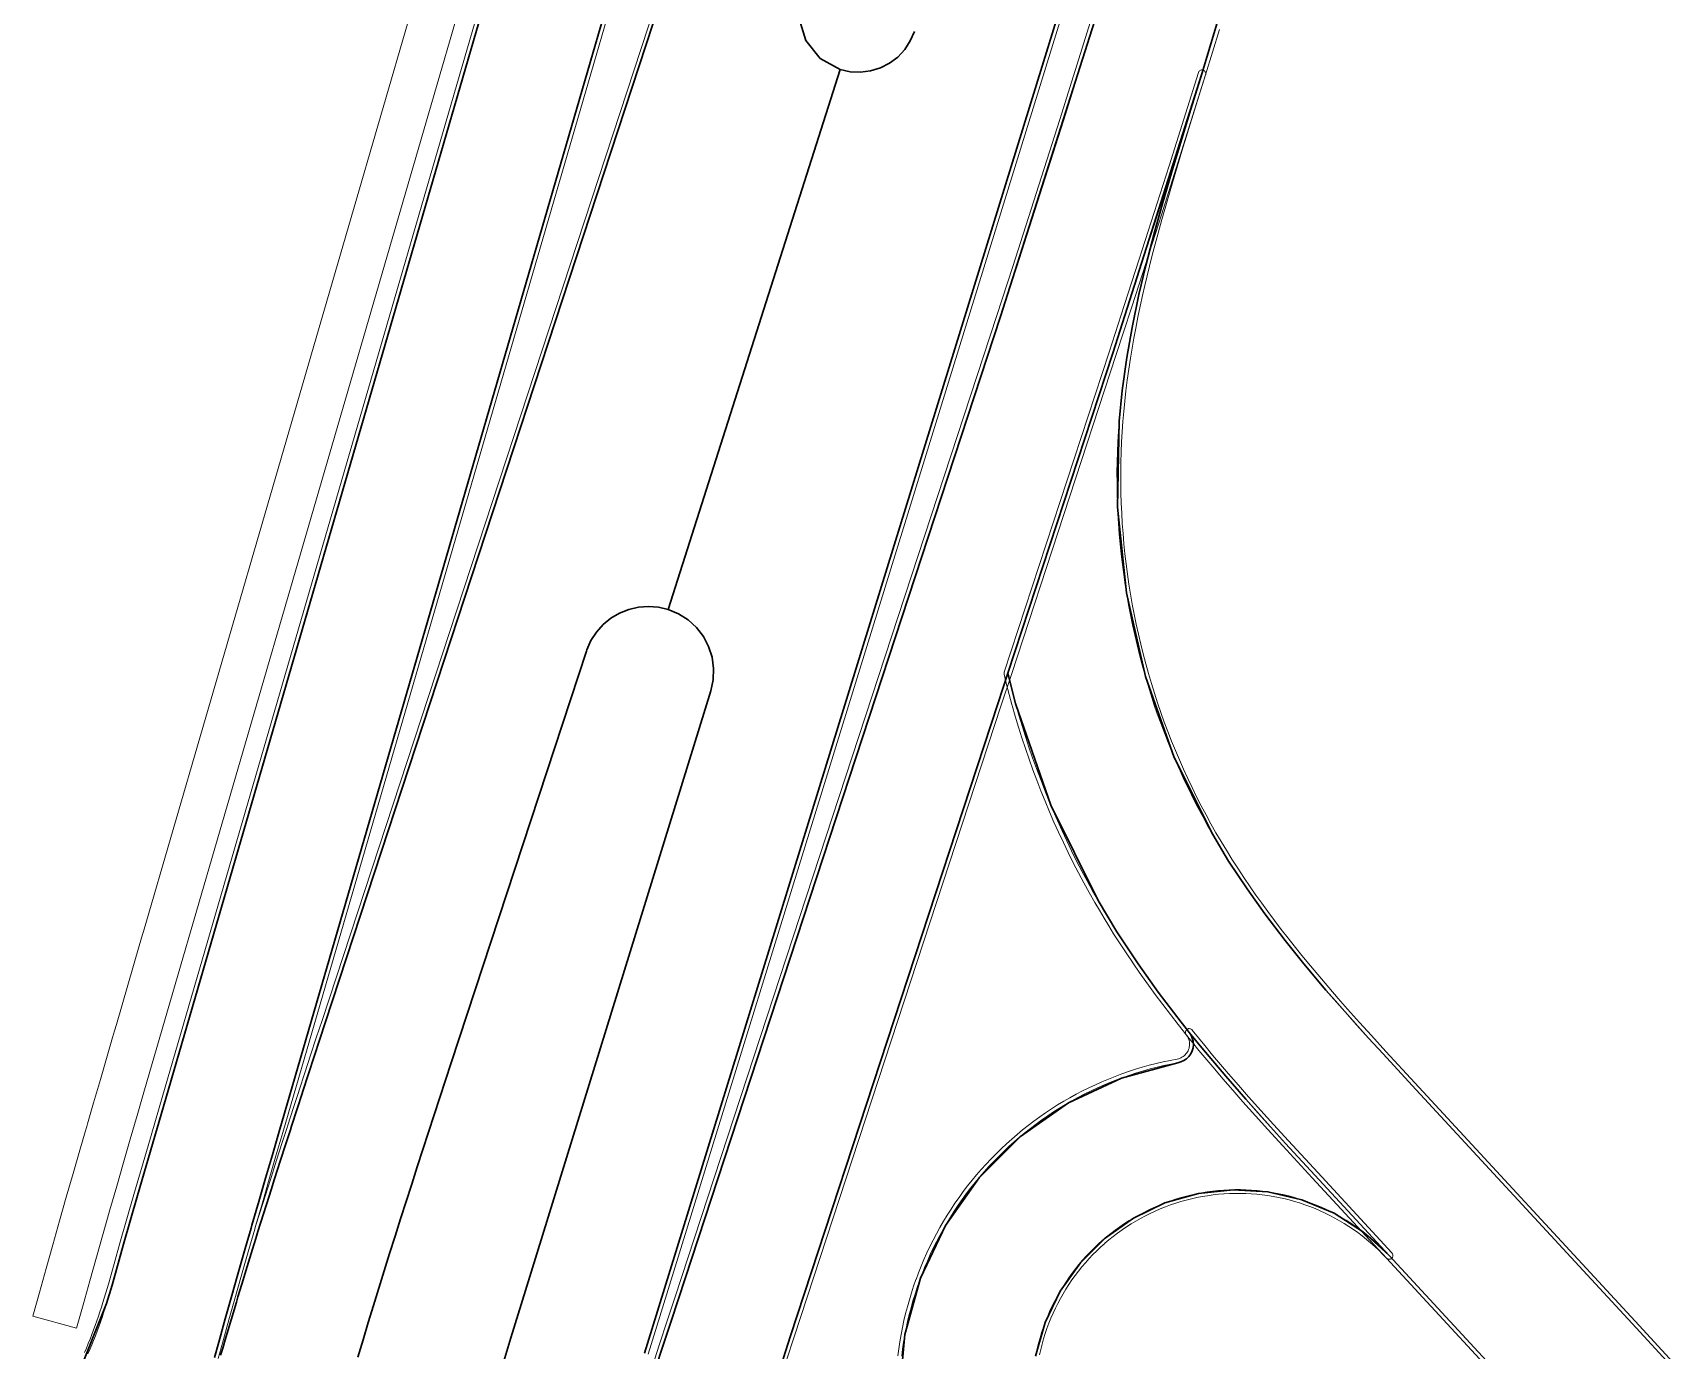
# Model space of a CAD drawing. Header units: metres. Extents: x 105145 to 106173, y 111785 to 118130.
# Drawn here: x 105337.7 to 105424.5, y 112932.1 to 113001.8 of the extents above; entities that cross this region are included whole.
import ezdxf

# ---------------------------------------------------------------- set-up
doc = ezdxf.new("R2010")
doc.units = ezdxf.units.M
for name, color, linetype, lineweight in [('10-PAV-CALZADA-BRT', 12, 'CONTINUOUS', 30), ('10-PAV-CALZADA-MIXTA', 8, 'CONTINUOUS', 30), ('10-PAV-CICLORUTA', 76, 'CONTINUOUS', 18), ('10-PAV-SARDINEL', 252, 'CONTINUOUS', 13)]:
    doc.layers.add(name, color=color, linetype=linetype, lineweight=lineweight)

msp = doc.modelspace()

# ---------------------------------------------------------------- linework, layer by layer
at = {"layer": '10-PAV-CALZADA-BRT'}
for points in [[(105401.2271, 113032.9051), (105370.4371, 112933.1659), (105370.0521, 112931.9185)], [(105347.6168, 112931.7986), (105347.7257, 112932.1756), (105347.8901, 112932.7404), (105348.1666, 112933.6808), (105348.4462, 112934.6194), (105348.529, 112934.8957), (105348.7286, 112935.5564), (105349.0136, 112936.492), (105349.3009, 112937.426), (105349.4742, 112937.9859), (105349.5904, 112938.3587), (105349.882, 112939.2898), (105350.1756, 112940.2198), (105350.2807, 112940.5513), (105350.471, 112941.1484), (105350.7676, 112942.0758), (105351.0654, 112943.0023), (105351.3044, 112943.7427), (105351.3644, 112943.9275), (105351.6646, 112944.8516), (105351.9254, 112945.6533), (105351.9646, 112945.7734), (105352.2663, 112946.6959), (105352.5679, 112947.6177), (105352.8693, 112948.5388), (105353.1707, 112949.4592), (105374.177, 113013.5211)], [(105378.2257, 113002.557), (105378.573, 113001.3971), (105379.3341, 113000.4555), (105380.3953, 112999.8725), (105371.2961, 112971.2841), (105370.7831, 112971.4051), (105370.2576, 112971.4466), (105369.7278, 112971.4072), (105369.2103, 112971.2869), (105368.7174, 112971.0888), (105368.2607, 112970.8173), (105367.8511, 112970.4791), (105367.4982, 112970.0819), (105367.2103, 112969.6354), (105366.9944, 112969.15), (105366.9679, 112969.0697), (105359.8223, 112947.2783), (105359.5211, 112946.3593), (105359.2201, 112945.4411), (105358.9199, 112944.5233), (105358.6203, 112943.6061), (105358.3213, 112942.6875), (105358.0237, 112941.7707), (105357.7275, 112940.8543), (105357.4329, 112939.9381), (105357.1399, 112939.0221), (105356.8487, 112938.1061), (105356.5597, 112937.1903), (105356.2729, 112936.2745), (105355.9883, 112935.3587), (105355.7065, 112934.4429), (105355.4277, 112933.5269), (105355.1515, 112932.6107), (105354.8787, 112931.6945)], [(105362.5923, 112931.4795), (105362.9775, 112932.7309), (105363.3629, 112933.9811), (105363.7485, 112935.2305), (105373.5483, 112966.9753), (105373.6746, 112967.5604), (105373.698, 112968.1585), (105373.6177, 112968.7516), (105373.4362, 112969.322), (105373.1589, 112969.8525), (105372.7942, 112970.3271), (105372.353, 112970.7316), (105371.8486, 112971.0538), (105371.2961, 112971.2841), (105380.3953, 112999.8725), (105380.9253, 112999.7532), (105381.468, 112999.7273), (105382.0069, 112999.7955), (105382.526, 112999.9557), (105383.0097, 113000.2031), (105383.4433, 113000.5304), (105383.8139, 113000.9276), (105384.1103, 113001.3829), (105384.3237, 113001.8825)]]:
    msp.add_lwpolyline(points, dxfattribs=at)
at = {"layer": '10-PAV-CALZADA-MIXTA'}
for points in [[(105340.049, 112930.6936), (105341.5751, 112934.5403), (105341.8705, 112935.5135), (105342.4811, 112937.6753), (105343.2223, 112940.2619), (105344.71, 112945.3964), (105387.8761, 113093.8475)], [(105393.8736, 113092.0889), (105350.7113, 112943.6511), (105350.3514, 112942.412), (105349.9916, 112941.1728), (105349.6328, 112939.9333), (105349.2746, 112938.6938), (105349.227, 112938.5286), (105348.9179, 112937.4538), (105348.5632, 112936.2131), (105348.4926, 112935.9649), (105348.2112, 112934.9719), (105347.8616, 112933.7298), (105347.5148, 112932.487), (105347.293, 112931.6855)], [(105405.3055, 113018.8683), (105399.5431, 112999.6449), (105394.8191, 112984.8429), (105389.2683, 112967.9033), (105388.7361, 112966.2791), (105377.7767, 112932.8337), (105377.3755, 112931.6091)], [(105370.6335, 112931.1005), (105371.0343, 112932.3271), (105371.4357, 112933.5533), (105371.8373, 112934.7795), (105388.8797, 112986.7891), (105394.24, 113003.65)], [(105417.3825, 112928.4941), (105409.4505, 112937.0799), (105405.5191, 112941.3353), (105403.9693, 112943.0179), (105403.1769, 112943.8857), (105401.8603, 112945.3543), (105400.7981, 112946.5715), (105399.5363, 112948.0707), (105398.8682, 112948.8938), (105398.7095, 112949.0936), (105398.4375, 112949.4373), (105397.2327, 112951.0207), (105396.1599, 112952.5263), (105395.0395, 112954.2241), (105394.0427, 112955.8757), (105391.5419, 112960.9301), (105389.6929, 112966.2575), (105389.6799, 112966.2995), (105389.2683, 112967.9033), (105394.8191, 112984.8429), (105399.5431, 112999.6449), (105398.9629, 112997.7741), (105398.2947, 112995.6081), (105397.9655, 112994.5237), (105397.4329, 112992.7115), (105397.0265, 112991.2561), (105396.5699, 112989.5011), (105396.2049, 112987.9571), (105395.8419, 112986.2135), (105395.5617, 112984.6191), (105395.3189, 112982.8729), (105395.1589, 112981.2439), (105395.081, 112976.6934), (105395.5477, 112972.1663), (105396.5523, 112967.7274), (105398.0803, 112963.4404), (105400.1099, 112959.3669), (105400.9557, 112957.9655), (105401.9267, 112956.4941), (105402.8661, 112955.1757), (105403.9445, 112953.7585), (105404.9387, 112952.5219), (105406.1063, 112951.1345), (105407.0999, 112949.9961), (105408.3609, 112948.5897), (105409.1249, 112947.7527), (105410.6607, 112946.0855), (105422.5241, 112933.2443), (105424.3315, 112931.2837)], [(105383.5323, 112929.8109), (105383.8267, 112932.8912), (105384.6467, 112935.8749), (105385.9678, 112938.673), (105387.7506, 112941.2021), (105389.942, 112943.3867), (105392.4765, 112945.1617), (105395.2787, 112946.4741), (105398.2649, 112947.2849), (105398.4309, 112947.3299), (105398.5868, 112947.4027), (105398.7279, 112947.5012), (105398.85, 112947.6223), (105398.9496, 112947.7627), (105399.0236, 112947.918), (105399.07, 112948.0836), (105399.0872, 112948.2548), (105399.0749, 112948.4264), (105399.0333, 112948.5934), (105398.9637, 112948.7507), (105398.8682, 112948.8938), (105399.5363, 112948.0707), (105400.7981, 112946.5715), (105401.8603, 112945.3543), (105403.1769, 112943.8857), (105403.9693, 112943.0179), (105405.5191, 112941.3353), (105409.4505, 112937.0799), (105408.0855, 112938.3213), (105406.531, 112939.3152), (105404.8313, 112940.0331), (105403.035, 112940.4544), (105401.1933, 112940.5673), (105399.359, 112940.3684), (105397.5843, 112939.8635), (105395.9201, 112939.0669), (105394.4137, 112938.0014), (105393.1083, 112936.6975), (105392.0411, 112935.1924), (105391.2426, 112933.529), (105390.7357, 112931.7549)]]:
    msp.add_lwpolyline(points, dxfattribs=at)
at = {"layer": '10-PAV-CICLORUTA'}
msp.add_lwpolyline([(105370.9635, 113039.9817), (105343.5575, 112945.7309), (105343.1967, 112944.4897), (105342.8355, 112943.2463), (105342.4745, 112942.0005), (105342.1155, 112940.7565), (105341.7561, 112939.5065), (105341.3981, 112938.2541), (105341.0417, 112936.9987), (105340.6875, 112935.7405), (105340.3357, 112934.4793), (105339.9945, 112933.2437), (105337.6763, 112933.8653), (105338.0229, 112935.1211), (105338.3765, 112936.3883), (105338.7323, 112937.6517), (105339.0899, 112938.9115), (105339.4491, 112940.1679), (105339.8091, 112941.4209), (105340.1689, 112942.6663), (105340.4473, 112943.6273), (105340.5303, 112943.9141), (105340.5705, 112944.0523), (105340.8919, 112945.1589), (105341.2529, 112946.4009), (105341.9011, 112948.6299), (105342.0035, 112948.9823), (105342.0993, 112949.3115), (105343.3121, 112953.4827), (105343.4833, 112954.0711), (105343.5295, 112954.2305), (105368.6589, 113040.6519)], dxfattribs=at)
at = {"layer": '10-PAV-SARDINEL'}
for points in [[(105340.4106, 112931.9473), (105340.5115, 112932.1835), (105340.61, 112932.421), (105340.7059, 112932.6591), (105340.7994, 112932.8984), (105340.8906, 112933.1393), (105340.9789, 112933.3797), (105341.0649, 112933.6217), (105341.1484, 112933.8647), (105341.2294, 112934.1084), (105341.3078, 112934.353), (105341.3839, 112934.5989), (105341.6791, 112935.5715), (105341.9823, 112936.6491), (105342.2888, 112937.73), (105342.6582, 112939.0241), (105343.0302, 112940.3174), (105343.7728, 112942.8852), (105344.518, 112945.4522), (105387.6841, 113093.9033)], [(105387.8761, 113093.8475), (105344.71, 112945.3964), (105343.9649, 112942.8295), (105343.2223, 112940.2619), (105342.8505, 112938.969), (105342.4811, 112937.6753), (105342.1748, 112936.5947), (105341.8705, 112935.5135), (105341.5751, 112934.5403), (105341.4986, 112934.2929), (105341.4195, 112934.0464), (105341.3379, 112933.8006), (105341.2537, 112933.5557), (105341.167, 112933.3117), (105341.0778, 112933.0686), (105340.986, 112932.8265), (105340.8918, 112932.5853), (105340.795, 112932.3451), (105340.6958, 112932.1059), (105340.5941, 112931.8678)], [(105347.293, 112931.6855), (105347.5148, 112932.487), (105347.8616, 112933.7298), (105348.2112, 112934.9719), (105348.4926, 112935.9649), (105348.5632, 112936.2131), (105348.9179, 112937.4538), (105349.227, 112938.5286), (105349.2746, 112938.6938), (105349.6328, 112939.9333), (105349.9916, 112941.1728), (105350.3514, 112942.412), (105350.7113, 112943.6511), (105393.8736, 113092.0889)], [(105394.0656, 113092.0331), (105350.9034, 112943.5953), (105350.5435, 112942.3562), (105350.1837, 112941.1171), (105349.8249, 112939.8778), (105349.4668, 112938.6384), (105349.4192, 112938.4733), (105349.1102, 112937.3987), (105348.7556, 112936.1583), (105348.685, 112935.9103), (105348.4037, 112934.9176), (105348.0542, 112933.6758), (105347.7075, 112932.4335), (105347.4858, 112931.6323)], [(105370.0521, 112931.9185), (105370.4371, 112933.1659), (105401.2271, 113032.9051)], [(105401.4183, 113032.8463), (105370.6282, 112933.1069), (105370.2432, 112931.8596)], [(105347.4858, 112931.6323), (105347.7075, 112932.4335), (105348.0542, 112933.6758), (105348.4037, 112934.9176), (105348.685, 112935.9103), (105348.7556, 112936.1583), (105349.1102, 112937.3987), (105349.4192, 112938.4733), (105349.4482, 112938.5741), (105349.6912, 112939.3498), (105349.985, 112940.2801), (105350.0901, 112940.6119), (105350.2805, 112941.2092), (105350.5772, 112942.1369), (105350.8751, 112943.0636), (105351.1142, 112943.8043), (105351.1742, 112943.9893), (105351.4744, 112944.9135), (105351.7353, 112945.7153), (105351.7745, 112945.8356), (105352.0762, 112946.7581), (105352.3778, 112947.6799), (105352.6792, 112948.601), (105352.9807, 112949.5215), (105373.987, 113013.5834)], [(105374.177, 113013.5211), (105353.1707, 112949.4592), (105352.8693, 112948.5388), (105352.5679, 112947.6177), (105352.2663, 112946.6959), (105351.9646, 112945.7734), (105351.9254, 112945.6533), (105351.6646, 112944.8516), (105351.3644, 112943.9275), (105351.3044, 112943.7427), (105351.0654, 112943.0023), (105350.7676, 112942.0758), (105350.471, 112941.1484), (105350.2807, 112940.5513), (105350.1756, 112940.2198), (105349.882, 112939.2898), (105349.5904, 112938.3587), (105349.4742, 112937.9859), (105349.3009, 112937.426), (105349.0136, 112936.492), (105348.7286, 112935.5564), (105348.529, 112934.8957), (105348.4462, 112934.6194), (105348.1666, 112933.6808), (105347.8901, 112932.7404), (105347.7257, 112932.1756), (105347.6168, 112931.7986)], [(105370.4434, 112931.1625), (105370.8442, 112932.3893), (105371.2456, 112933.6155), (105371.6472, 112934.8418), (105388.6896, 112986.8513), (105389.5336, 112989.4387), (105390.3704, 112992.0282), (105391.2002, 112994.62), (105392.0229, 112997.2141), (105392.8386, 112999.8104), (105393.6472, 113002.4089)], [(105393.8382, 113002.3497), (105393.0295, 112999.7507), (105392.2136, 112997.1538), (105391.3907, 112994.5593), (105390.5608, 112991.9669), (105389.7238, 112989.3769), (105388.8797, 112986.7891), (105371.8373, 112934.7795), (105371.4357, 112933.5533), (105371.0343, 112932.3271), (105370.6335, 112931.1005)], [(105377.3755, 112931.6091), (105377.7767, 112932.8337), (105388.7361, 112966.2791), (105389.2683, 112967.9033), (105394.8191, 112984.8429), (105395.6223, 112987.3048), (105396.4192, 112989.7688), (105397.2097, 112992.2348), (105397.9938, 112994.7028), (105398.7716, 112997.1729), (105399.5431, 112999.6449), (105400.2844, 113002.0415)], [(105400.4755, 113001.9827), (105399.7341, 112999.5856), (105398.9625, 112997.1131), (105398.1845, 112994.6425), (105397.4002, 112992.174), (105396.6096, 112989.7075), (105395.8125, 112987.2431), (105395.0092, 112984.7808), (105389.4584, 112967.841), (105388.9262, 112966.2168), (105377.9668, 112932.7714), (105377.5656, 112931.5469)], [(105417.2356, 112928.3585), (105409.3036, 112936.9442), (105405.3721, 112941.1997), (105403.8219, 112942.8827), (105403.0288, 112943.7513), (105402.3675, 112944.4846), (105401.7106, 112945.2217), (105401.1763, 112945.8295), (105400.6465, 112946.4412), (105400.2215, 112946.939), (105399.8, 112947.4397), (105399.382, 112947.9436), (105399.0455, 112948.355), (105398.7121, 112948.7689), (105398.5528, 112948.9694), (105398.2801, 112949.3139), (105397.8721, 112949.8392), (105397.4693, 112950.3686), (105397.0717, 112950.9021), (105396.7074, 112951.4017), (105396.3485, 112951.9054), (105395.9952, 112952.4129), (105395.72, 112952.8178), (105395.7078, 112952.8349), (105395.7002, 112952.8466), (105395.4246, 112953.2596), (105395.1455, 112953.6871), (105394.8705, 112954.1173), (105394.6138, 112954.528), (105394.3613, 112954.9414), (105394.1132, 112955.3574), (105393.8694, 112955.7759), (105393.5752, 112956.2951), (105393.288, 112956.818), (105393.0076, 112957.3446), (105392.7342, 112957.8749), (105392.4679, 112958.4088), (105392.2086, 112958.9461), (105391.9565, 112959.4868), (105391.7115, 112960.0308), (105391.4737, 112960.578), (105391.2431, 112961.1283), (105391.0198, 112961.6816), (105390.8039, 112962.2378), (105390.5952, 112962.7968), (105390.3941, 112963.3584), (105390.2003, 112963.9227), (105390.014, 112964.4895), (105389.8352, 112965.0587), (105389.664, 112965.6302), (105389.5018, 112966.1985), (105389.4888, 112966.2404), (105389.4868, 112966.2474), (105389.3427, 112966.7815), (105389.2049, 112967.3185), (105389.074, 112967.856), (105389.0693, 112967.8834), (105389.0684, 112967.9111), (105389.0714, 112967.9387), (105389.0782, 112967.9656), (105394.629, 112984.9051), (105395.4321, 112987.3666), (105396.2288, 112989.8301), (105397.0192, 112992.2956), (105397.8032, 112994.7632), (105398.5808, 112997.2327), (105399.3522, 112999.7043), (105399.3647, 112999.7352), (105399.3822, 112999.7636), (105399.4042, 112999.7888), (105399.4301, 112999.8099), (105399.4591, 112999.8264), (105399.4904, 112999.8378), (105399.5232, 112999.8439), (105399.5566, 112999.8444), (105399.5896, 112999.8394), (105399.6213, 112999.829), (105399.6508, 112999.8134), (105399.6773, 112999.7932), (105399.7001, 112999.7688), (105399.7185, 112999.741), (105399.7321, 112999.7105), (105399.7403, 112999.6782), (105399.7431, 112999.6449), (105399.7431, 112999.6449), (105399.7401, 112999.6102), (105399.7341, 112999.5855), (105399.154, 112997.715), (105398.486, 112995.5496), (105398.1571, 112994.4662), (105397.8884, 112993.562), (105397.6252, 112992.6564), (105397.4196, 112991.9308), (105397.2195, 112991.2037), (105397.0636, 112990.6212), (105396.9118, 112990.0375), (105396.764, 112989.4528), (105396.6386, 112988.9406), (105396.5173, 112988.4275), (105396.4001, 112987.9133), (105396.2736, 112987.3348), (105396.153, 112986.7555), (105396.0383, 112986.1757), (105395.9395, 112985.6474), (105395.8465, 112985.1181), (105395.7592, 112984.5878), (105395.6711, 112984.0093), (105395.5906, 112983.43), (105395.5175, 112982.8493), (105395.457, 112982.3101), (105395.4039, 112981.7695), (105395.3582, 112981.2274), (105395.3207, 112980.6918), (105395.2907, 112980.1524), (105395.2684, 112979.6136), (105395.2538, 112979.0743), (105395.2468, 112978.5339), (105395.2476, 112977.9957), (105395.2561, 112977.4568), (105395.2722, 112976.9175), (105395.2961, 112976.3788), (105395.3277, 112975.8398), (105395.3668, 112975.3026), (105395.4136, 112974.7656), (105395.468, 112974.2299), (105395.5304, 112973.6932), (105395.6002, 112973.1584), (105395.6776, 112972.6248), (105395.7628, 112972.0912), (105395.8551, 112971.5616), (105395.9555, 112971.0314), (105396.0633, 112970.5027), (105396.1785, 112969.9759), (105396.3013, 112969.4508), (105396.4313, 112968.9287), (105396.5693, 112968.4061), (105396.7143, 112967.887), (105396.8669, 112967.3698), (105397.0268, 112966.8547), (105397.1941, 112966.3418), (105397.3685, 112965.8318), (105397.5507, 112965.3231), (105397.7394, 112964.8187), (105397.9354, 112964.3167), (105398.1395, 112963.8158), (105398.3494, 112963.3205), (105398.5669, 112962.827), (105398.7911, 112962.3375), (105399.0229, 112961.8497), (105399.2613, 112961.366), (105399.5066, 112960.8857), (105399.7586, 112960.4093), (105400.0179, 112959.9355), (105400.2833, 112959.4666), (105400.5573, 112958.998), (105400.8378, 112958.5332), (105401.1246, 112958.0726), (105401.4407, 112957.5799), (105401.7629, 112957.0916), (105402.0914, 112956.6076), (105402.3984, 112956.1666), (105402.7104, 112955.7287), (105403.0271, 112955.2944), (105403.3806, 112954.8201), (105403.7389, 112954.3492), (105404.1019, 112953.8819), (105404.429, 112953.4684), (105404.7594, 112953.0574), (105405.0931, 112952.6491), (105405.4782, 112952.185), (105405.8665, 112951.7236), (105406.258, 112951.2649), (105406.7517, 112950.695), (105407.2497, 112950.1287), (105407.8772, 112949.4246), (105408.509, 112948.7241), (105409.2723, 112947.8879), (105410.8077, 112946.2211), (105422.6711, 112933.38), (105424.4788, 112931.4191)], [(105424.3315, 112931.2837), (105422.5241, 112933.2443), (105410.6607, 112946.0855), (105409.1249, 112947.7527), (105408.3609, 112948.5897), (105407.7283, 112949.291), (105407.0999, 112949.9961), (105406.601, 112950.5634), (105406.1063, 112951.1345), (105405.7139, 112951.5943), (105405.3247, 112952.0567), (105404.9387, 112952.5219), (105404.604, 112952.9315), (105404.2726, 112953.3437), (105403.9445, 112953.7585), (105403.5803, 112954.2273), (105403.2209, 112954.6997), (105402.8661, 112955.1757), (105402.5482, 112955.6117), (105402.235, 112956.0512), (105401.9267, 112956.4941), (105401.5967, 112956.9804), (105401.273, 112957.4709), (105400.9557, 112957.9655), (105400.6673, 112958.4287), (105400.3853, 112958.8959), (105400.1099, 112959.3669), (105399.8429, 112959.8387), (105399.5826, 112960.3143), (105399.3291, 112960.7935), (105399.0826, 112961.2763), (105398.8429, 112961.7625), (105398.6101, 112962.2522), (105398.3844, 112962.7451), (105398.1658, 112963.2411), (105397.9542, 112963.7403), (105397.7498, 112964.2424), (105397.5526, 112964.7474), (105397.3626, 112965.2551), (105397.1798, 112965.7655), (105397.0044, 112966.2784), (105396.8363, 112966.7938), (105396.6755, 112967.3116), (105396.5222, 112967.8316), (105396.3763, 112968.3537), (105396.2378, 112968.8778), (105396.1069, 112969.4039), (105395.9835, 112969.9318), (105395.8676, 112970.4614), (105395.7593, 112970.9926), (105395.6585, 112971.5252), (105395.5654, 112972.0593), (105395.4799, 112972.5946), (105395.4021, 112973.1311), (105395.3319, 112973.6687), (105395.2694, 112974.2072), (105395.2145, 112974.7466), (105395.1674, 112975.2866), (105395.128, 112975.8273), (105395.0963, 112976.3685), (105395.0723, 112976.9101), (105395.0561, 112977.452), (105395.0476, 112977.994), (105395.0468, 112978.5362), (105395.0538, 112979.0782), (105395.0685, 112979.6202), (105395.0909, 112980.1618), (105395.121, 112980.7031), (105395.1589, 112981.2439), (105395.2047, 112981.7876), (105395.258, 112982.3307), (105395.3189, 112982.8729), (105395.3923, 112983.456), (105395.4732, 112984.0381), (105395.5617, 112984.6191), (105395.6493, 112985.1516), (105395.7427, 112985.6831), (105395.8419, 112986.2135), (105395.9571, 112986.7959), (105396.0781, 112987.3771), (105396.2049, 112987.9571), (105396.3225, 112988.4727), (105396.4441, 112988.9874), (105396.5699, 112989.5011), (105396.718, 112990.0872), (105396.8702, 112990.6722), (105397.0265, 112991.2561), (105397.227, 112991.9846), (105397.4329, 112992.7115), (105397.6965, 112993.6184), (105397.9655, 112994.5237), (105398.2947, 112995.6081), (105398.9629, 112997.7741), (105399.5431, 112999.6449), (105398.7716, 112997.1729), (105397.9938, 112994.7028), (105397.2097, 112992.2348), (105396.4192, 112989.7688), (105395.6223, 112987.3048), (105394.8191, 112984.8429), (105389.2683, 112967.9033), (105389.3989, 112967.367), (105389.5361, 112966.8324), (105389.6799, 112966.2995), (105389.6929, 112966.2575), (105389.8559, 112965.6863), (105390.0264, 112965.1173), (105390.2044, 112964.5506), (105390.3899, 112963.9864), (105390.5828, 112963.4246), (105390.7831, 112962.8654), (105390.9908, 112962.3089), (105391.2058, 112961.7552), (105391.428, 112961.2044), (105391.6576, 112960.6565), (105391.8943, 112960.1118), (105392.1382, 112959.5702), (105392.3893, 112959.0318), (105392.6474, 112958.4969), (105392.9126, 112957.9654), (105393.1847, 112957.4374), (105393.4639, 112956.9131), (105393.7499, 112956.3925), (105394.0427, 112955.8757), (105394.2854, 112955.4589), (105394.5325, 112955.0447), (105394.7838, 112954.6331), (105395.0395, 112954.2241), (105395.3134, 112953.7956), (105395.5915, 112953.3698), (105395.8736, 112952.9467), (105396.1599, 112952.5263), (105396.512, 112952.0205), (105396.8696, 112951.5186), (105397.2327, 112951.0207), (105397.629, 112950.4889), (105398.0307, 112949.9611), (105398.4375, 112949.4373), (105398.7095, 112949.0936), (105398.8682, 112948.8938), (105399.2008, 112948.481), (105399.5363, 112948.0707), (105399.9534, 112947.568), (105400.374, 112947.0683), (105400.7981, 112946.5715), (105401.3269, 112945.9609), (105401.8603, 112945.3543), (105402.5164, 112944.618), (105403.1769, 112943.8857), (105403.9693, 112943.0179), (105405.5191, 112941.3353), (105409.4505, 112937.0799), (105417.3825, 112928.4941)], [(105383.4558, 112931.7702), (105383.504, 112932.1458), (105383.56, 112932.5203), (105383.6236, 112932.8919), (105383.6242, 112932.8955), (105383.6955, 112933.2654), (105383.7749, 112933.6356), (105383.8619, 112934.0041), (105383.9568, 112934.3708), (105384.0592, 112934.7353), (105384.1692, 112935.0976), (105384.2868, 112935.4576), (105384.4111, 112935.8131), (105384.4122, 112935.8162), (105384.5444, 112936.1698), (105384.6842, 112936.5217), (105384.8315, 112936.8705), (105384.9859, 112937.2163), (105385.1476, 112937.5587), (105385.3164, 112937.8977), (105385.4922, 112938.2331), (105385.674, 112938.5628), (105385.6761, 112938.5664), (105385.8648, 112938.8924), (105386.0613, 112939.2161), (105386.2645, 112939.5356), (105386.4744, 112939.8508), (105386.6908, 112940.1615), (105386.9137, 112940.4677), (105387.1429, 112940.7692), (105387.3783, 112941.0657), (105387.619, 112941.3562), (105387.6213, 112941.3589), (105387.8676, 112941.6438), (105388.1212, 112941.925), (105388.3806, 112942.2009), (105388.6457, 112942.4713), (105388.9164, 112942.7361), (105389.1926, 112942.9951), (105389.4741, 112943.2484), (105389.7592, 112943.4943), (105389.7619, 112943.4966), (105390.0527, 112943.7369), (105390.3496, 112943.9721), (105390.6513, 112944.2009), (105390.9577, 112944.4234), (105391.2687, 112944.6394), (105391.5842, 112944.849), (105391.9039, 112945.0518), (105392.2278, 112945.2479), (105392.5558, 112945.4372), (105392.8876, 112945.6196), (105393.2232, 112945.7951), (105393.5624, 112945.9635), (105393.905, 112946.1248), (105394.2509, 112946.2788), (105394.6, 112946.4256), (105394.9521, 112946.5651), (105395.3056, 112946.6968), (105395.3089, 112946.6979), (105395.6645, 112946.8219), (105396.0246, 112946.939), (105396.387, 112947.0486), (105396.7517, 112947.1506), (105397.1185, 112947.2449), (105397.4871, 112947.3316), (105397.8575, 112947.4105), (105398.2231, 112947.4805), (105398.2965, 112947.497), (105398.3619, 112947.5178), (105398.425, 112947.544), (105398.4865, 112947.5759), (105398.5446, 112947.6129), (105398.5997, 112947.6549), (105398.6501, 112947.7007), (105398.6974, 112947.7519), (105398.7393, 112947.8058), (105398.7768, 112947.8637), (105398.8094, 112947.9252), (105398.8361, 112947.9881), (105398.8574, 112948.0532), (105398.8733, 112948.1209), (105398.8831, 112948.189), (105398.887, 112948.2582), (105398.885, 112948.3273), (105398.8772, 112948.3948), (105398.8633, 112948.4628), (105398.8439, 112948.5286), (105398.819, 112948.5921), (105398.7882, 112948.6543), (105398.7527, 112948.7129), (105398.7124, 112948.7683), (105398.7068, 112948.7757), (105398.689, 112948.805), (105398.6765, 112948.8368), (105398.6696, 112948.8704), (105398.6685, 112948.9046), (105398.6733, 112948.9385), (105398.6837, 112948.9711), (105398.6996, 112949.0014), (105398.7204, 112949.0286), (105398.7456, 112949.0518), (105398.7743, 112949.0704), (105398.8058, 112949.0839), (105398.8391, 112949.0917), (105398.8733, 112949.0938), (105398.9074, 112949.09), (105398.9402, 112949.0804), (105398.971, 112949.0654), (105398.9988, 112949.0454), (105399.0227, 112949.0209), (105399.0297, 112949.012), (105399.0297, 112949.012), (105399.3561, 112948.6071), (105399.6902, 112948.1984), (105400.1069, 112947.6963), (105400.5266, 112947.1977), (105400.9498, 112946.7019), (105401.4776, 112946.0925), (105402.0101, 112945.4869), (105402.6653, 112944.7516), (105403.325, 112944.0201), (105404.1167, 112943.1531), (105405.6661, 112941.4709), (105409.5959, 112937.2171), (105409.6165, 112937.1912), (105409.6326, 112937.1623), (105409.6438, 112937.1312), (105409.6496, 112937.0986), (105409.65, 112937.0655), (105409.6449, 112937.0328), (105409.6345, 112937.0014), (105409.619, 112936.9722), (105409.5989, 112936.9458), (105409.5748, 112936.9232), (105409.5473, 112936.9048), (105409.5171, 112936.8913), (105409.4851, 112936.8829), (105409.4522, 112936.8799), (105409.4192, 112936.8823), (105409.387, 112936.8902), (105409.3566, 112936.9033), (105409.3288, 112936.9212), (105409.3043, 112936.9434), (105409.1044, 112937.153), (105408.8991, 112937.357), (105408.6863, 112937.5573), (105408.4702, 112937.7498), (105408.2512, 112937.9347), (105408.0251, 112938.1153), (105407.7919, 112938.2915), (105407.5564, 112938.4596), (105407.3182, 112938.6201), (105407.0712, 112938.777), (105406.823, 112938.9254), (105406.5723, 112939.0662), (105406.3135, 112939.2026), (105406.0571, 112939.3289), (105405.7927, 112939.4504), (105405.5268, 112939.5641), (105405.2562, 112939.6711), (105404.9846, 112939.7702), (105404.7107, 112939.8618), (105404.432, 112939.9467), (105404.1537, 112940.0233), (105403.8708, 112940.093), (105403.5896, 112940.1543), (105403.3031, 112940.2086), (105403.0189, 112940.2546), (105402.7295, 112940.2935), (105402.4432, 112940.324), (105402.1526, 112940.3471), (105401.8649, 112940.3622), (105401.5771, 112940.3695), (105401.2854, 112940.369), (105400.9976, 112940.3608), (105400.7101, 112940.3448), (105400.7047, 112940.3444), (105400.4215, 112940.3209), (105400.4161, 112940.3204), (105400.1298, 112940.2888), (105399.844, 112940.2495), (105399.5599, 112940.2025), (105399.2738, 112940.1473), (105398.9919, 112940.0849), (105398.7091, 112940.0142), (105398.4319, 112939.9369), (105398.1558, 112939.8519), (105397.8799, 112939.7586), (105397.6067, 112939.658), (105397.3384, 112939.5507), (105397.0742, 112939.4369), (105396.8089, 112939.3139), (105396.5529, 112939.1867), (105396.2945, 112939.0495), (105396.0443, 112938.9079), (105395.7939, 112938.757), (105395.5502, 112938.601), (105395.3124, 112938.4397), (105395.0757, 112938.2695), (105394.8471, 112938.0957), (105394.6193, 112937.9125), (105394.4013, 112937.7272), (105394.3972, 112937.7237), (105394.1857, 112937.5338), (105394.1817, 112937.5302), (105393.9752, 112937.3346), (105393.7687, 112937.1281), (105393.5678, 112936.916), (105393.3761, 112936.7023), (105393.1871, 112936.4799), (105393.0076, 112936.2566), (105392.8332, 112936.0274), (105392.83, 112936.0231), (105392.6618, 112935.789), (105392.5005, 112935.5512), (105392.3445, 112935.3075), (105392.1946, 112935.0586), (105392.052, 112934.8068), (105391.9149, 112934.5485), (105391.7862, 112934.2895), (105391.6653, 112934.0285), (105391.5508, 112933.763), (105391.4428, 112933.4927), (105391.3429, 112933.2215), (105391.2497, 112932.9456), (105391.1657, 112932.6728), (105391.0874, 112932.3921), (105391.0165, 112932.1087), (105390.9544, 112931.8276)], [(105390.7585, 112931.8681), (105390.8222, 112932.1562), (105390.8938, 112932.4424), (105390.973, 112932.7266), (105391.0599, 112933.0086), (105391.1544, 112933.2881), (105391.2564, 112933.565), (105391.3658, 112933.839), (105391.4826, 112934.1099), (105391.6067, 112934.3776), (105391.7379, 112934.6418), (105391.8763, 112934.9024), (105392.0216, 112935.1592), (105392.1739, 112935.4119), (105392.3329, 112935.6604), (105392.4986, 112935.9046), (105392.6708, 112936.1441), (105392.8494, 112936.379), (105393.0343, 112936.6089), (105393.2253, 112936.8337), (105393.4224, 112937.0533), (105393.6253, 112937.2675), (105393.8339, 112937.4762), (105394.0481, 112937.6791), (105394.2677, 112937.8761), (105394.4925, 112938.0672), (105394.7224, 112938.2521), (105394.9573, 112938.4307), (105395.1968, 112938.6029), (105395.441, 112938.7686), (105395.6895, 112938.9276), (105395.9422, 112939.0799), (105396.199, 112939.2252), (105396.4596, 112939.3636), (105396.7238, 112939.4949), (105396.9915, 112939.619), (105397.2624, 112939.7358), (105397.5364, 112939.8452), (105397.8132, 112939.9472), (105398.0928, 112940.0417), (105398.3747, 112940.1286), (105398.6589, 112940.2078), (105398.9452, 112940.2794), (105399.2332, 112940.3431), (105399.5229, 112940.3991), (105399.814, 112940.4472), (105400.1063, 112940.4874), (105400.3996, 112940.5198), (105400.6936, 112940.5441), (105400.9882, 112940.5606), (105401.2831, 112940.569), (105401.5781, 112940.5695), (105401.8731, 112940.562), (105402.1677, 112940.5466), (105402.4619, 112940.5232), (105402.7552, 112940.4918), (105403.0476, 112940.4526), (105403.3389, 112940.4054), (105403.6288, 112940.3504), (105403.917, 112940.2876), (105404.2035, 112940.217), (105404.488, 112940.1387), (105404.7702, 112940.0527), (105405.05, 112939.9592), (105405.3272, 112939.8581), (105405.6016, 112939.7496), (105405.8729, 112939.6337), (105406.141, 112939.5105), (105406.4057, 112939.3801), (105406.6667, 112939.2426), (105406.9239, 112939.0981), (105407.1772, 112938.9467), (105407.4262, 112938.7885), (105407.6709, 112938.6236), (105407.9111, 112938.4522), (105408.1465, 112938.2743), (105408.377, 112938.0902), (105408.6025, 112937.8999), (105408.8227, 112937.7036), (105409.0376, 112937.5014), (105409.2469, 112937.2934), (105409.4505, 112937.0799), (105405.5191, 112941.3353), (105403.9693, 112943.0179), (105403.1769, 112943.8857), (105402.5164, 112944.618), (105401.8603, 112945.3543), (105401.3269, 112945.9609), (105400.7981, 112946.5715), (105400.374, 112947.0683), (105399.9534, 112947.568), (105399.5363, 112948.0707), (105399.2008, 112948.481), (105398.8682, 112948.8938), (105398.919, 112948.8243), (105398.9637, 112948.7507), (105399.0019, 112948.6735), (105399.0333, 112948.5934), (105399.0577, 112948.5108), (105399.0749, 112948.4264), (105399.0847, 112948.3409), (105399.0872, 112948.2548), (105399.0823, 112948.1689), (105399.07, 112948.0836), (105399.0504, 112947.9998), (105399.0236, 112947.918), (105398.99, 112947.8387), (105398.9496, 112947.7627), (105398.9028, 112947.6904), (105398.85, 112947.6223), (105398.7916, 112947.5591), (105398.7279, 112947.5012), (105398.6595, 112947.4489), (105398.5868, 112947.4027), (105398.5105, 112947.363), (105398.4309, 112947.3299), (105398.3489, 112947.3038), (105398.2649, 112947.2849), (105397.8971, 112947.2145), (105397.5308, 112947.1364), (105397.1663, 112947.0507), (105396.8036, 112946.9574), (105396.4429, 112946.8566), (105396.0844, 112946.7482), (105395.7283, 112946.6323), (105395.3747, 112946.509), (105395.0237, 112946.3784), (105394.6756, 112946.2405), (105394.3303, 112946.0953), (105393.9883, 112945.9429), (105393.6494, 112945.7834), (105393.314, 112945.6169), (105392.9821, 112945.4434), (105392.6539, 112945.263), (105392.3296, 112945.0758), (105392.0092, 112944.8818), (105391.693, 112944.6812), (105391.3811, 112944.474), (105391.0735, 112944.2603), (105390.7705, 112944.0403), (105390.4721, 112943.814), (105390.1785, 112943.5815), (105389.8899, 112943.3429), (105389.6063, 112943.0983), (105389.3278, 112942.8478), (105389.0547, 112942.5916), (105388.787, 112942.3297), (105388.5248, 112942.0623), (105388.2683, 112941.7895), (105388.0175, 112941.5114), (105387.7726, 112941.2281), (105387.5336, 112940.9397), (105387.3008, 112940.6464), (105387.0741, 112940.3483), (105386.8537, 112940.0455), (105386.6397, 112939.7382), (105386.4321, 112939.4265), (105386.2311, 112939.1105), (105386.0368, 112938.7904), (105385.8492, 112938.4663), (105385.6684, 112938.1383), (105385.4945, 112937.8067), (105385.3275, 112937.4714), (105385.1676, 112937.1328), (105385.0149, 112936.7909), (105384.8693, 112936.4458), (105384.7309, 112936.0978), (105384.5999, 112935.747), (105384.4762, 112935.3935), (105384.3599, 112935.0375), (105384.2511, 112934.6792), (105384.1498, 112934.3187), (105384.0561, 112933.9561), (105383.9699, 112933.5916), (105383.8914, 112933.2255), (105383.8206, 112932.8577), (105383.7575, 112932.4886), (105383.7021, 112932.1182), (105383.6544, 112931.7468)]]:
    msp.add_lwpolyline(points, dxfattribs=at)

doc.saveas('drawing.dxf')
